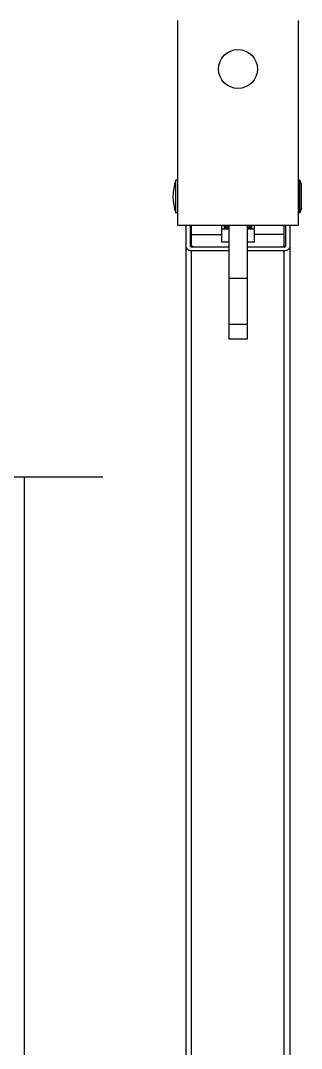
# Model space of a CAD drawing. Extents: x 815029915 to 815825525, y 579155098 to 579748855.
# Drawn here: x 815615928 to 815616547, y 579323494 to 579325758 of the extents above; entities that cross this region are included whole.
import ezdxf

# ---------------------------------------------------------------- set-up
doc = ezdxf.new("R2010")
doc.units = 0
doc.header["$LTSCALE"] = 100
doc.header["$MEASUREMENT"] = 0
doc.layers.add('02___PRT_ALL_AXES', color=7, linetype='Continuous')

msp = doc.modelspace()

# ---------------------------------------------------------------- linework, layer by layer
at = {"color": 0, "linetype": 'Continuous'}
for p, q in [((815616274.6, 579325306.5), (815616274.6, 579325757.7)), ((815616539.9, 579325757.7), (815616539.9, 579325306.5)), ((815616274.6, 579325406.1), (815616270.5, 579325406.1)), ((815616544, 579325406.1), (815616539.9, 579325406.1)), ((815616274.6, 579325334.6), (815616270.5, 579325334.6)), ((815616544, 579325334.6), (815616539.9, 579325334.6)), ((815616539.9, 579325306.5), (815616274.6, 579325306.5)), ((815616292.5, 579325306.5), (815616292.5, 579322096.1)), ((815616302.7, 579325260.2), (815616302.7, 579325306.5)), ((815616305.2, 579325258.4), (815616305.2, 579325306.5)), ((815616371.5, 579325269.6), (815616371.5, 579325306.5)), ((815616386.9, 579325306.5), (815616386.9, 579325056.3)), ((815616427.7, 579325306.5), (815616427.7, 579325056.3)), ((815616437.9, 579325298.1), (815616437.8, 579325298.1)), ((815616443, 579325306.5), (815616443, 579325269.6)), ((815616509.3, 579325258.4), (815616509.3, 579325306.5)), ((815616511.9, 579325306.5), (815616511.9, 579325260.2)), ((815616522.1, 579322096.1), (815616522.1, 579325306.5)), ((815616305.2, 579325286.6), (815616371.5, 579325286.6)), ((815616509.3, 579325286.6), (815616443, 579325286.6)), ((815616386.9, 579325258.4), (815616305.2, 579325258.4)), ((815616305.2, 579322092.6), (815616305.2, 579325251.2)), ((815616305.2, 579325251.2), (815616386.9, 579325251.2)), ((815616509.3, 579325258.4), (815616427.7, 579325258.4)), ((815616427.7, 579325251.2), (815616509.3, 579325251.2)), ((815616509.3, 579322092.6), (815616509.3, 579325251.2)), ((815616427.7, 579325189.5), (815616386.9, 579325189.5)), ((815616427.7, 579325088.5), (815616386.9, 579325088.5)), ((815616427.7, 579325056.3), (815616386.9, 579325056.3))]:
    msp.add_line(p, q, dxfattribs=at)
at = {"color": 7, "linetype": 'Continuous'}
for p, q in [((815614990.4, 579324753.3), (815616109.5, 579324753.3)), ((815615935.7, 579324753.3), (815615935.7, 579320676.6))]:
    msp.add_line(p, q, dxfattribs=at)
at = {"color": 0, "linetype": 'Continuous'}
for centre, radius, start, end in [((815616390.7, 579325306.3), 14.1, 178.8134, 179.9997), ((815616390.8, 579325305.2), 14.1, 175.6608, 179.9953), ((815616390.9, 579325305.2), 14.2, 180.0261, 188.8295), ((815616390.9, 579325300.8), 14.2, 171.1911, 179.9741), ((815616390.8, 579325299.8), 14.1, 175.6605, 179.9953), ((815616390.8, 579325299.8), 14.2, 180.0139, 186.93), ((815616390.9, 579325305.2), 14.2, 174.401, 175.6635), ((815616391.3, 579325300.8), 14.6, 164.6083, 171.1845), ((815616391.3, 579325295.3), 14.7, 164.6598, 169.3156), ((815616392.1, 579325300.5), 15.5, 157.0287, 163.5614), ((815616391.6, 579325300.7), 14.9, 163.5974, 164.6218), ((815616391.6, 579325295.3), 14.9, 163.5954, 164.6668), ((815616400.3, 579325277.2), 26.5, 122.8181, 127.9395), ((815616401.1, 579325275), 27.9, 121.7583, 123.8494), ((815616401.4, 579325275.6), 28.4, 120.9338, 122.8546), ((815616401.5, 579325274.3), 28.7, 120.8557, 121.764), ((815616411, 579325278.1), 30, 54.584, 55.9763), ((815616410.8, 579325273.6), 30.2, 55.3596, 55.974), ((815616411.1, 579325274.1), 29.7, 54.0186, 55.3617), ((815616420.4, 579325298), 17.5, 14.233, 17.4998), ((815616420.8, 579325302.4), 17.1, 9.4059, 14.0602), ((815616420.9, 579325298.1), 17, 7.342, 14.2378), ((815616421, 579325303.5), 16.9, 7.5196, 10.3775), ((815616421.2, 579325307.9), 16.7, 352.4837, 355.3613), ((815616421.2, 579325303.5), 16.6, 0.0172, 7.5261), ((815616421.1, 579325302.5), 16.8, 3.7181, 9.4047), ((815616421.2, 579325302.5), 16.6, 352.2882, 359.9823), ((815616421.3, 579325298.1), 16.6, 0.0162, 7.3323), ((815616421.3, 579325302.5), 16.5, 0.0033, 3.71)]:
    msp.add_arc(centre, radius, start, end, dxfattribs=at)
for points, knots in [([(815616378.3, 579325306.6), (815616378.1, 579325306.1), (815616377.3, 579325304.3), (815616376.8, 579325302.3), (815616376.7, 579325300.8)], [0, 0, 0, 0, 0.256497, 1, 1, 1, 1]), ([(815616382.6, 579325306.6), (815616381.3, 579325305.4), (815616379, 579325302.8), (815616377.6, 579325299.6), (815616377.1, 579325298.1)], [0, 0, 0, 0, 0.519467, 1, 1, 1, 1]), ([(815616377.2, 579325299.5), (815616377.4, 579325300.1), (815616378.4, 579325302.7), (815616380, 579325305), (815616381.4, 579325306.6)], [0, 0, 0, 0, 0.239996, 1, 1, 1, 1]), ([(815616379.1, 579325298.1), (815616379.5, 579325298.8), (815616381.6, 579325301.7), (815616384.4, 579325304), (815616386.8, 579325305.4)], [0, 0, 0, 0, 0.235297, 1, 1, 1, 1]), ([(815616386.8, 579325304.3), (815616386.1, 579325303.9), (815616383.5, 579325302.2), (815616381.1, 579325300), (815616379.8, 579325298.1)], [0, 0, 0, 0, 0.26441, 1, 1, 1, 1]), ([(815616427.8, 579325304.1), (815616428.4, 579325303.7), (815616430.8, 579325302), (815616432.9, 579325299.8), (815616434.2, 579325298.1)], [0, 0, 0, 0, 0.260528, 1, 1, 1, 1]), ([(815616433.3, 579325298.1), (815616433, 579325298.5), (815616431.5, 579325300.2), (815616429.8, 579325301.6), (815616428.4, 579325302.6)], [0, 0, 0, 0, 0.242618, 1, 1, 1, 1]), ([(815616436.6, 579325298.1), (815616436.3, 579325298.9), (815616434.7, 579325302.1), (815616432.3, 579325304.8), (815616430.2, 579325306.6)], [0, 0, 0, 0, 0.238978, 1, 1, 1, 1]), ([(815616431.4, 579325306.6), (815616432.1, 579325306), (815616434.4, 579325303.5), (815616436.2, 579325300.5), (815616437, 579325298.1)], [0, 0, 0, 0, 0.263007, 1, 1, 1, 1]), ([(815616437.8, 579325298.1), (815616437.8, 579325299.6), (815616437.2, 579325302.6), (815616435.8, 579325305.3), (815616435, 579325306.6)], [0, 0, 0, 0, 0.49066, 1, 1, 1, 1]), ([(815616435.7, 579325306.6), (815616435.8, 579325306.3), (815616436.4, 579325305.2), (815616436.8, 579325304.1), (815616437.1, 579325303.2)], [0, 0, 0, 0, 0.253666, 1, 1, 1, 1]), ([(815616292.5, 579325260.2), (815616292.5, 579325258.4), (815616294.4, 579325254.4), (815616298.1, 579325252.5), (815616300.2, 579325251.9)], [0, 0, 0, 0, 0.452141, 1, 1, 1, 1]), ([(815616305.2, 579325258.4), (815616304.9, 579325258.4), (815616303.8, 579325258.5), (815616302.7, 579325259.4), (815616302.7, 579325260.2)], [0, 0, 0, 0, 0.29846, 1, 1, 1, 1]), ([(815616511.9, 579325260.2), (815616511.9, 579325259.4), (815616510.7, 579325258.5), (815616509.6, 579325258.4), (815616509.3, 579325258.4)], [0, 0, 0, 0, 0.70154, 1, 1, 1, 1]), ([(815616514.3, 579325251.9), (815616516.4, 579325252.5), (815616520.2, 579325254.4), (815616522.1, 579325258.4), (815616522.1, 579325260.2)], [0, 0, 0, 0, 0.547859, 1, 1, 1, 1])]:
    msp.add_open_spline(points, degree=3, knots=knots, dxfattribs=at)
for points in [[(815616300.2, 579325251.9), (815616301.8, 579325251.4), (815616303.5, 579325251.2), (815616305.2, 579325251.2)], [(815616509.3, 579325251.2), (815616511, 579325251.2), (815616512.7, 579325251.4), (815616514.3, 579325251.9)]]:
    msp.add_open_spline(points, degree=3, dxfattribs=at)
at = {"layer": '02___PRT_ALL_AXES', "color": 0, "linetype": 'Continuous'}
for p, q in [((815616270.5, 579325334.6), (815616270.5, 579325406.1)), ((815616274.6, 579325406.1), (815616270.5, 579325406.1)), ((815616544, 579325406.1), (815616539.9, 579325406.1)), ((815616544, 579325334.6), (815616544, 579325406.1)), ((815616547.2, 579325395.8), (815616544, 579325406.1)), ((815616547.2, 579325344.8), (815616547.2, 579325395.8)), ((815616274.6, 579325334.6), (815616270.5, 579325334.6)), ((815616544, 579325334.6), (815616539.9, 579325334.6)), ((815616547.2, 579325344.8), (815616544, 579325334.6)), ((815616386.9, 579325298.1), (815616371.5, 579325298.1)), ((815616443, 579325298.1), (815616427.7, 579325298.1)), ((815616386.9, 579325269.6), (815616371.5, 579325269.6)), ((815616443, 579325269.6), (815616427.7, 579325269.6)), ((815616305.2, 579325262.4), (815616309.2, 579325258.4)), ((815616505.3, 579325258.4), (815616509.3, 579325262.4))]:
    msp.add_line(p, q, dxfattribs=at)
msp.add_circle((815616407.3, 579325651), 42.9, dxfattribs=at)
for centre, start, end in [((815616366.1, 579325370.3), 159.5127, 200.4873), ((815616448.4, 579325370.3), 14.4775, 20.4873), ((815616448.4, 579325370.3), 339.5127, 345.5225)]:
    msp.add_arc(centre, 102.1, start, end, dxfattribs=at)

doc.saveas('drawing.dxf')
